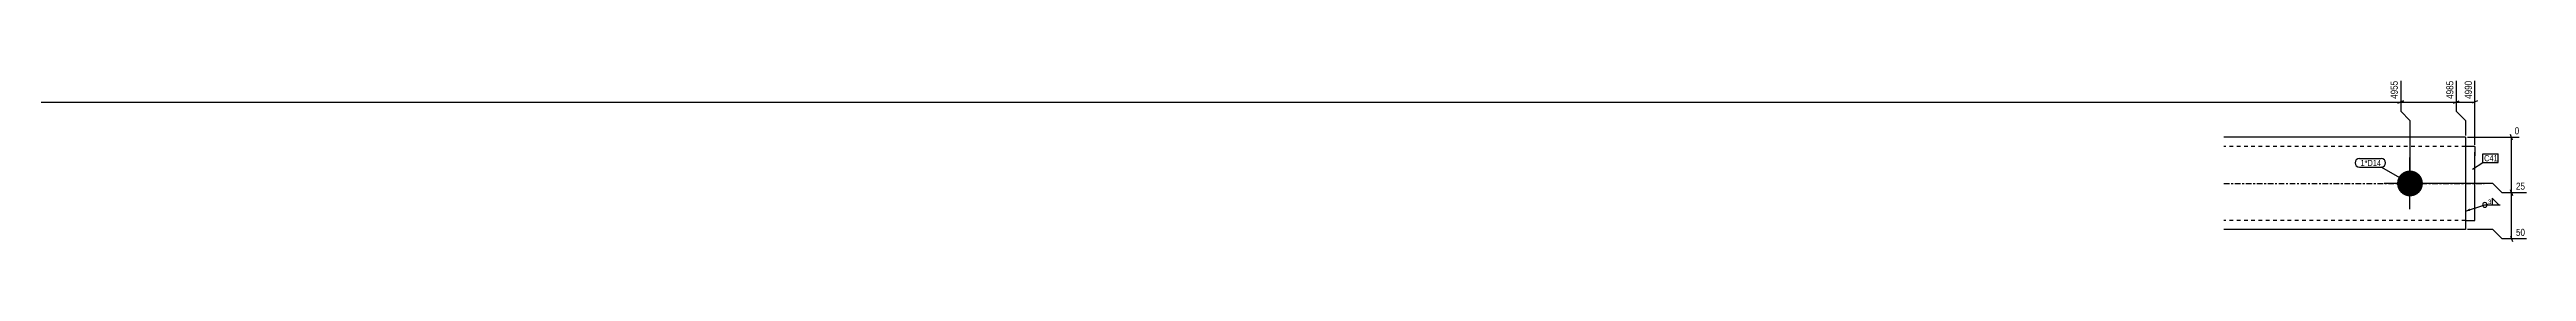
# Model space of a CAD drawing. Header units: millimetres. Extents: x 2 to 26360, y 2 to 609.
# Drawn here: x 3712 to 5049, y 7 to 95 of the extents above; entities that cross this region are included whole.
import ezdxf

# ---------------------------------------------------------------- set-up
doc = ezdxf.new("R2010")
doc.units = ezdxf.units.MM
doc.linetypes.add('DXK_LINE_DOT2', pattern=[3.9198, 1.9599, -1.9599])
doc.linetypes.add('DXK_LINE_DOT3', pattern=[5.9187, 2.979, -0.9799, 0.9799, -0.9799])
for name, color, linetype in [('MÅLSÆTNING', 7, 'Continuous'), ('STÅL', 7, 'Continuous'), ('TEKST', 7, 'Continuous')]:
    doc.layers.add(name, color=color, linetype=linetype)
doc.styles.add('Arial Narrow', font='ARIALN.TTF', dxfattribs={"height": 0.2})

msp = doc.modelspace()

# ---------------------------------------------------------------- hatches: boundary and pattern name
at = {"layer": 'STÅL', "linetype": 'Continuous'}
msp.add_hatch(color=96, dxfattribs=at).paths.add_polyline_path([(4979.4, 38.9, -1), (4993.4, 38.9, -1)])
at = {"layer": 'TEKST', "linetype": 'Continuous'}
msp.add_hatch(color=3, dxfattribs=at).paths.add_polyline_path([(5018.9, 24.1), (5016.4, 23.9), (5018.5, 25.3)])

# ---------------------------------------------------------------- linework, layer by layer
at = {"layer": 'MÅLSÆTNING', "color": 7, "linetype": 'Continuous'}
for p, q in [((4981.4, 94.5), (4981.4, 78)), ((4981.4, 94.5), (4981.4, 78)), ((5011.4, 94.5), (5011.4, 78)), ((5021.4, 59.9), (5021.4, 94.5)), ((2526.4, 83), (4981.4, 83)), ((4982.9, 83.6), (4979.9, 82.4)), ((4979.9, 82.4), (4982.9, 83.6)), ((4981.4, 83), (5011.4, 83)), ((5009.9, 82.4), (5012.9, 83.6)), ((5022.9, 83.6), (5019.9, 82.4)), ((4981.4, 78), (4986.4, 73)), ((4981.4, 78), (4986.4, 73)), ((4986.4, 73), (4986.4, 39.9)), ((4986.4, 73), (4986.4, 39.9)), ((5011.4, 78), (5016.4, 73)), ((5016.4, 73), (5016.4, 64.9)), ((5016.4, 73), (5016.4, 64.9)), ((5017.4, 63.9), (5045.3, 63.9)), ((5041.8, 62.4), (5040.6, 65.4)), ((5041.2, 33.9), (5041.2, 63.9)), ((5031.2, 38.9), (4987.4, 38.9)), ((5031.2, 38.9), (4987.4, 38.9)), ((5036.2, 33.9), (5031.2, 38.9)), ((5036.2, 33.9), (5031.2, 38.9)), ((5049.2, 33.9), (5036.2, 33.9)), ((5049.2, 33.9), (5036.2, 33.9)), ((5040.6, 35.4), (5041.8, 32.4)), ((5041.8, 32.4), (5040.6, 35.4)), ((5041.2, 8.9), (5041.2, 33.9)), ((5031.2, 13.9), (5017.4, 13.9)), ((5036.2, 8.9), (5031.2, 13.9)), ((5049.2, 8.9), (5036.2, 8.9)), ((5040.6, 10.4), (5041.8, 7.4))]:
    msp.add_line(p, q, dxfattribs=at)
at = {"layer": 'STÅL', "color": 2, "linetype": 'Continuous'}
for p, q in [((5016.4, 63.9), (4886, 63.9)), ((5016.4, 63.9), (5016.4, 63.1)), ((5016.4, 63.1), (5016.4, 53.9)), ((5021.4, 58.9), (5016.4, 58.9)), ((5016.4, 53.9), (5016.4, 13.9)), ((5021.4, 58.9), (5021.4, 58.7)), ((5021.4, 58.7), (5021.4, 57.9)), ((5021.4, 57.9), (5021.4, 53.9)), ((5021.4, 18.9), (5021.4, 53.9)), ((5016.4, 13.9), (4886, 13.9)), ((5016.4, 18.9), (5021.4, 18.9))]:
    msp.add_line(p, q, dxfattribs=at)
at = {"layer": 'STÅL', "color": 7, "linetype": 'DXK_LINE_DOT2'}
for p, q in [((5016.4, 58.9), (4886, 58.9)), ((5016.4, 63.9), (5016.4, 63.9)), ((5016.4, 61), (5016.4, 58.9)), ((5016.4, 58.9), (5016.4, 18.9)), ((5021.4, 53.9), (5021.4, 56.8)), ((5016.4, 18.9), (4886, 18.9))]:
    msp.add_line(p, q, dxfattribs=at)
at = {"layer": 'STÅL', "color": 96, "linetype": 'Continuous'}
for p, q in [((4986.4, 24.9), (4986.4, 52.9)), ((5000.4, 38.9), (4972.4, 38.9))]:
    msp.add_line(p, q, dxfattribs=at)
at = {"layer": 'STÅL', "color": 7, "linetype": 'DXK_LINE_DOT3'}
msp.add_line((4886, 38.9), (5026.4, 38.9), dxfattribs=at)

# ---------------------------------------------------------------- wipeouts: each hides what was drawn before it
at = {"color": 0}
msp.add_wipeout([(4970.3, 48.3), (4970.3, 51.8), (4959.7, 51.8), (4959.7, 48.3)], dxfattribs=at).dxf.layer = 'TEKST'

# ---------------------------------------------------------------- next in the draw order: wipeouts: each hides what was drawn before it
at = {"color": 0, "linetype": 'Continuous'}
for points in [[(4980.6, 95.3), (4975, 95.3), (4975, 83.9), (4980.6, 83.9)], [(5010.6, 95.3), (5005, 95.3), (5005, 83.9), (5010.6, 83.9)], [(5046.1, 64.7), (5046.1, 70.3), (5042.1, 70.3), (5042.1, 64.7)], [(5049.3, 34.7), (5049.3, 40.3), (5042.8, 40.3), (5042.8, 34.7)], [(5049.3, 9.7), (5049.3, 15.3), (5042.8, 15.3), (5042.8, 9.7)]]:
    msp.add_wipeout(points, dxfattribs=at).dxf.layer = 'MÅLSÆTNING'
at = {"color": 0}
for points in [[(5033.4, 50.9), (5033.4, 54.4), (5026.4, 54.4), (5026.4, 50.9)], [(4970.3, 48.3), (4970.3, 51.8), (4959.7, 51.8), (4959.7, 48.3)], [(5030.2, 27.6), (5030.2, 30.5), (5028.3, 30.5), (5028.3, 27.6)]]:
    msp.add_wipeout(points, dxfattribs=at).dxf.layer = 'TEKST'

# ---------------------------------------------------------------- next in the draw order: linework, layer by layer
at = {"layer": 'MÅLSÆTNING', "color": 7, "linetype": 'Continuous'}
for p, q in [((5011.4, 94.5), (5011.4, 78)), ((5009.9, 82.4), (5012.9, 83.6)), ((5011.4, 83), (5021.4, 83)), ((5011.4, 78), (5016.4, 73))]:
    msp.add_line(p, q, dxfattribs=at)
at = {"layer": 'TEKST', "color": 7, "linetype": 'Continuous'}
for p, q in [((4959.1, 52.4), (4970.9, 52.4)), ((4959.1, 47.7), (4970.9, 47.7)), ((4986.4, 38.9), (4970.9, 47.7))]:
    msp.add_line(p, q, dxfattribs=at)
at = {"layer": 'TEKST', "color": 3, "linetype": 'Continuous'}
for p, q in [((5016.4, 23.9), (5026.8, 27.3)), ((5026.8, 27.3), (5035, 27.3)), ((5034.3, 27.3), (5030.7, 30.9)), ((5030.7, 30.9), (5030.7, 27.3)), ((5030.7, 27.3), (5034.3, 27.3))]:
    msp.add_line(p, q, dxfattribs=at)
at = {"layer": 'TEKST', "color": 7, "linetype": 'Continuous'}
for centre, start, end in [((4959.1, 50.1), 90, 270), ((4970.9, 50.1), 270, 90)]:
    msp.add_arc(centre, 2.35, start, end, dxfattribs=at)
at = {"layer": 'TEKST', "color": 3, "linetype": 'Continuous'}
for start, end in [(90, 270), (270, 90)]:
    msp.add_arc((5026.8, 27.3), 1.25, start, end, dxfattribs=at)

# ---------------------------------------------------------------- next in the draw order: texts
at = {"layer": 'MÅLSÆTNING', "color": 3, "linetype": 'Continuous', "style": 'Arial Narrow'}
for s, p in [('4955', (4979.8, 84.7)), ('4985', (5009.8, 84.7))]:
    msp.add_text(s, height=3.82, rotation=90.0002, dxfattribs=at).set_placement(p)
for s, p in [('0', (5042.9, 65.5)), ('25', (5043.6, 35.5)), ('50', (5043.6, 10.5))]:
    msp.add_text(s, height=3.82, dxfattribs=at).set_placement(p)
at = {"layer": 'TEKST', "color": 3, "style": 'Arial Narrow'}
for s, height, p in [('1*D14', 3.34, (4959.7, 48.3)), ('3', 2.39, (5028.5, 27.8))]:
    msp.add_text(s, height=height, dxfattribs=at).set_placement(p)

# ---------------------------------------------------------------- next in the draw order: wipeouts: each hides what was drawn before it
at = {"color": 0}
msp.add_wipeout([(5033.4, 50.9), (5033.4, 54.4), (5026.4, 54.4), (5026.4, 50.9)], dxfattribs=at).dxf.layer = 'TEKST'

# ---------------------------------------------------------------- next in the draw order: linework, layer by layer
at = {"layer": 'TEKST', "color": 7, "linetype": 'Continuous'}
for p, q in [((5025.8, 55), (5034, 55)), ((5025.8, 50.3), (5025.8, 55)), ((5034, 50.3), (5034, 55)), ((5020.1, 46.6), (5025.8, 50.3)), ((5025.8, 50.3), (5034, 50.3))]:
    msp.add_line(p, q, dxfattribs=at)

# ---------------------------------------------------------------- next in the draw order: texts
at = {"layer": 'TEKST', "color": 3, "style": 'Arial Narrow'}
msp.add_text('C41', height=3.34, dxfattribs=at).set_placement((5026.4, 50.9))

# ---------------------------------------------------------------- next in the draw order: wipeouts: each hides what was drawn before it
at = {"color": 0, "linetype": 'Continuous'}
msp.add_wipeout([(5020.6, 95.3), (5015, 95.3), (5015, 83.9), (5020.6, 83.9)], dxfattribs=at).dxf.layer = 'MÅLSÆTNING'

# ---------------------------------------------------------------- next in the draw order: texts
at = {"layer": 'MÅLSÆTNING', "color": 3, "linetype": 'Continuous', "style": 'Arial Narrow'}
msp.add_text('4990', height=3.82, rotation=90.0002, dxfattribs=at).set_placement((5019.8, 84.7))

doc.saveas('drawing.dxf')
